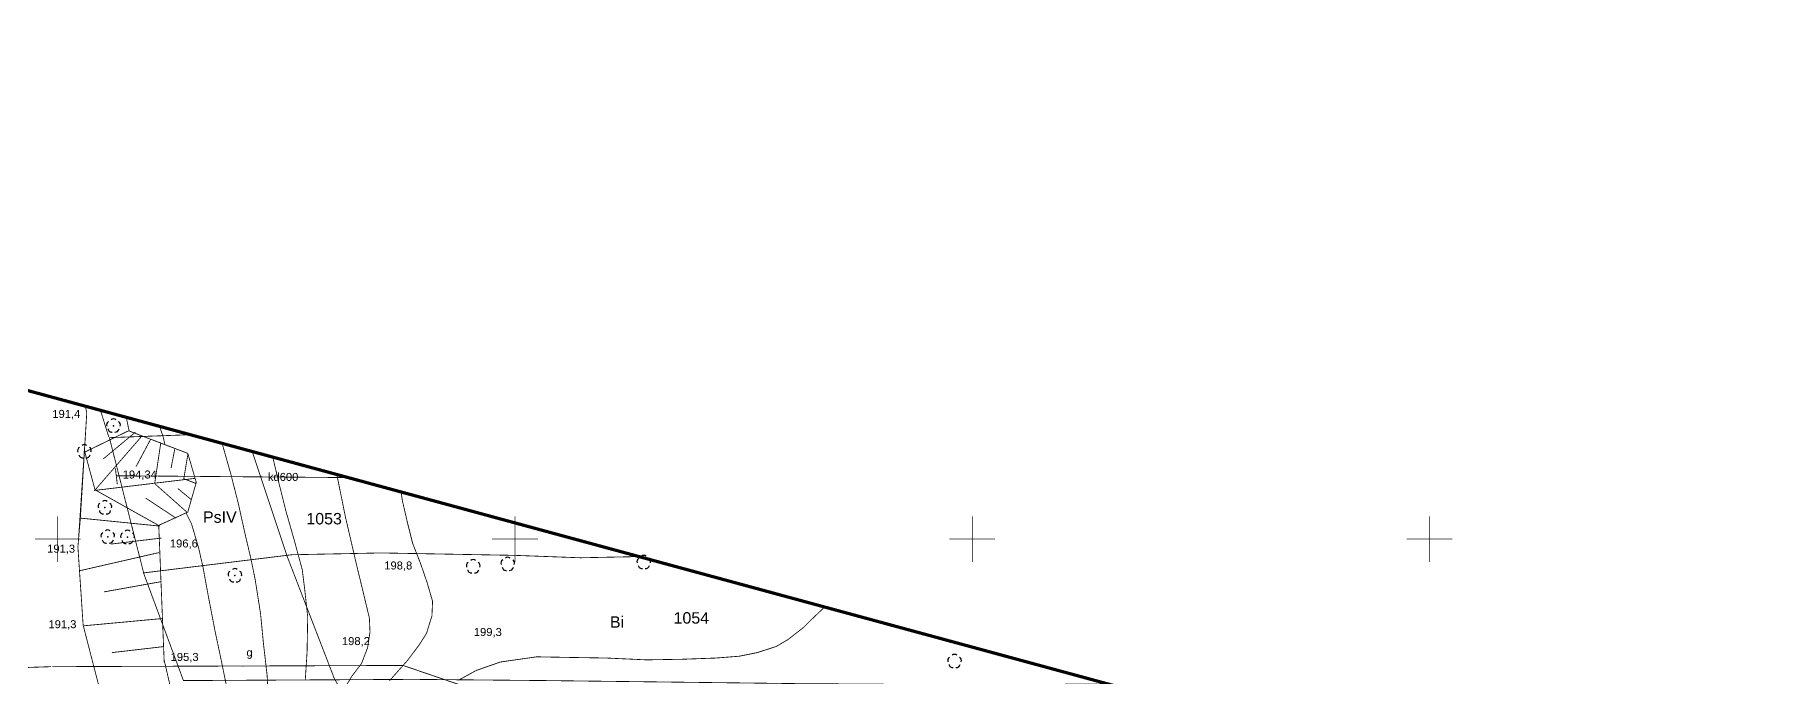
# Model space of a CAD drawing. Extents: x 7572697 to 7573818, y 5546684 to 5547005.
# Drawn here: x 7572997.5 to 7573186.2, y 5546934.9 to 5547005.2 of the extents above; entities that cross this region are included whole.
import ezdxf
from ezdxf.enums import TextEntityAlignment as Align

# ---------------------------------------------------------------- set-up
doc = ezdxf.new("R2010")
doc.units = 0
doc.header["$MEASUREMENT"] = 0
doc.linetypes.add('1', pattern=[2, 1, -1])
doc.linetypes.add('2', pattern=[1, 0.5, -0.5])
doc.styles.add('STYL_ARIAL', font='Arial', dxfattribs={"oblique": 0.1})

# ---------------------------------------------------------------- blocks, each defined once
blk = doc.blocks.new('926')
at = {"color": 0}
for centre, radius, start, end in [((-0.35, 0.1), 0.4, 119.84816, 203.51949), ((0, 0.35), 0.4, 50.114, 129.886), ((0.35, 0.1), 0.4, 336.88451, 60.15184), ((-0.2, -0.3), 0.4, 187.477, 278.47884), ((0.2, -0.275), 0.425, 262.64593, 349.62892)]:
    blk.add_arc(centre, radius, start, end, dxfattribs=at)
blk = doc.blocks.new('922')
at = {"color": 0}
for centre, radius, start, end in [((-0.35, 0.1), 0.4, 119.84816, 203.51949), ((0, 0.35), 0.4, 50.114, 129.886), ((0.35, 0.1), 0.4, 336.88451, 60.15184), ((-0.2, -0.3), 0.4, 187.477, 278.47884), ((0.2, -0.275), 0.425, 262.64593, 349.62892)]:
    blk.add_arc(centre, radius, start, end, dxfattribs=at)
blk.add_point((0, 0), dxfattribs=at)

msp = doc.modelspace()

# ---------------------------------------------------------------- linework, layer by layer
at = {"color": 6, "const_width": 0.35}
for points in [[(7572705, 5547005), (7572811, 5546980), (7572924, 5546986), (7573270, 5546892)], [(7573422.4326, 5546860.6425), (7573270, 5546892), (7573092.2503, 5546940.2904)]]:
    msp.add_lwpolyline(points, dxfattribs=at)
at = {"color": 0, "linetype": '2', "const_width": 0.065}
for points in [[(7573003.1734, 5546963.8105), (7573002.2053, 5546949.1394)], [(7573002.7807, 5546940.5812), (7573004.8292, 5546932.6528), (7573006.7688, 5546927.0641), (7573009.2878, 5546916.4373), (7573013.5643, 5546891.4743), (7573015.7694, 5546877.7332), (7573016.7597, 5546861.2075), (7573019.0078, 5546848.1393)]]:
    msp.add_lwpolyline(points, dxfattribs=at)
at = {"color": 0, "const_width": 0.09}
for points in [[(7573003.0039, 5546964.597), (7573003.1734, 5546963.8105), (7573002.9223, 5546959.5762), (7573002.4747, 5546952.2939)], [(7573005.5835, 5546961.1574), (7573004.6575, 5546964.134)], [(7573007.8325, 5546961.885), (7573002.9377, 5546959.5038)], [(7573008.494, 5546961.6866), (7573004.9883, 5546958.7762)], [(7573009.2216, 5546961.2897), (7573003.9961, 5546955.2704)], [(7573009.42, 5546946.2085), (7573005.6497, 5546961.0913), (7573014.7117, 5546961.422)], [(7573010.1476, 5546960.8929), (7573008.5601, 5546957.9163)], [(7573011.2721, 5546960.5621), (7573010.6106, 5546956.1303)], [(7573012.7934, 5546959.8345), (7573012.3965, 5546957.784)], [(7573014.2486, 5546959.3715), (7573013.7856, 5546956.5934), (7573015.1746, 5546956.0642)], [(7573006.3111, 5546957.7179), (7573006.5095, 5546955.9981)], [(7573010.6768, 5546955.9981), (7573014.1825, 5546952.8892)], [(7573012.9257, 5546952.2939), (7573009.6184, 5546954.4767)], [(7573014.6455, 5546954.2783), (7573013.1241, 5546955.5351)], [(7573002.4747, 5546952.2939), (7573002.2053, 5546949.1394), (7573002.7807, 5546940.5812), (7573004.8292, 5546932.6528), (7573006.7688, 5546927.0641), (7573009.2878, 5546916.4373), (7573013.5643, 5546891.4743), (7573015.7694, 5546877.7332), (7573016.7597, 5546861.2075), (7573019.0078, 5546848.1393), (7573017.7112, 5546832.7208)], [(7573011.0075, 5546951.434), (7573002.4747, 5546952.2939)], [(7573011.0736, 5546948.5236), (7573002.4085, 5546946.5392)], [(7573011.3382, 5546950.1111), (7573005.782, 5546949.4496)], [(7573114.8488, 5546934.1509), (7573098.6375, 5546934.0641), (7573080.7781, 5546934.1964), (7573053.3805, 5546934.5271), (7573038.9475, 5546934.6594), (7573013.746, 5546934.5271), (7573009.3803, 5546946.3011), (7573025.5861, 5546948.2855), (7573035.3756, 5546948.4839), (7573049.9939, 5546948.2193), (7573057.1376, 5546947.9547), (7573063.6067, 5546948.087)], [(7573035.1633, 5546947.7433), (7573035.1623, 5546947.7447), (7573035.1613, 5546947.7462), (7573035.1604, 5546947.7477), (7573035.1596, 5546947.7492), (7573035.1588, 5546947.7508), (7573035.158, 5546947.7523), (7573035.1574, 5546947.7539), (7573035.1567, 5546947.7556), (7573035.1561, 5546947.7572), (7573035.1556, 5546947.7589), (7573035.1552, 5546947.7606), (7573035.1548, 5546947.7623), (7573035.1544, 5546947.764), (7573035.1542, 5546947.7657), (7573035.1539, 5546947.7674), (7573035.1538, 5546947.7692), (7573035.1537, 5546947.7709), (7573035.1536, 5546947.7727), (7573035.1537, 5546947.7744), (7573035.1537, 5546947.7761), (7573035.1539, 5546947.7779), (7573035.1541, 5546947.7796), (7573035.1544, 5546947.7813), (7573035.1547, 5546947.7831), (7573035.1551, 5546947.7848), (7573035.1555, 5546947.7864), (7573035.156, 5546947.7881), (7573035.1566, 5546947.7898), (7573035.1572, 5546947.7914), (7573035.1579, 5546947.793), (7573035.1586, 5546947.7946), (7573035.1594, 5546947.7961), (7573035.1602, 5546947.7977), (7573035.1611, 5546947.7992), (7573035.1621, 5546947.8006), (7573035.1631, 5546947.8021), (7573035.1641, 5546947.8035), (7573035.1652, 5546947.8048), (7573035.1664, 5546947.8062), (7573035.1675, 5546947.8074), (7573035.1688, 5546947.8087), (7573035.17, 5546947.8099), (7573035.1714, 5546947.811), (7573035.1727, 5546947.8121), (7573035.1741, 5546947.8132), (7573035.1755, 5546947.8142), (7573035.177, 5546947.8151), (7573035.1785, 5546947.816), (7573035.18, 5546947.8169), (7573035.1815, 5546947.8177), (7573035.1831, 5546947.8184), (7573035.1847, 5546947.8191), (7573035.1864, 5546947.8198), (7573035.188, 5546947.8203), (7573035.1897, 5546947.8209), (7573035.1914, 5546947.8213), (7573035.1931, 5546947.8217), (7573035.1948, 5546947.8221), (7573035.1965, 5546947.8223), (7573035.1982, 5546947.8225), (7573035.2, 5546947.8227), (7573035.2017, 5546947.8228), (7573035.2034, 5546947.8228), (7573035.2052, 5546947.8228), (7573035.2069, 5546947.8227), (7573035.2087, 5546947.8226), (7573035.2104, 5546947.8224), (7573035.2121, 5546947.8221), (7573035.2138, 5546947.8218), (7573035.2155, 5546947.8214), (7573035.2172, 5546947.821), (7573035.2189, 5546947.8205), (7573035.2206, 5546947.8199), (7573035.2222, 5546947.8193), (7573035.2238, 5546947.8186), (7573035.2254, 5546947.8179), (7573035.2269, 5546947.8171), (7573035.2285, 5546947.8162), (7573035.23, 5546947.8153), (7573035.2314, 5546947.8144), (7573035.2329, 5546947.8134), (7573035.2343, 5546947.8124), (7573035.2356, 5546947.8113), (7573035.237, 5546947.8101), (7573035.2382, 5546947.8089), (7573035.2395, 5546947.8077), (7573035.2407, 5546947.8064), (7573035.2418, 5546947.8051), (7573035.2429, 5546947.8038), (7573035.244, 5546947.8024), (7573035.245, 5546947.801), (7573035.2459, 5546947.7995), (7573035.2468, 5546947.798), (7573035.2477, 5546947.7965), (7573035.2485, 5546947.7949), (7573035.2492, 5546947.7934), (7573035.2499, 5546947.7918), (7573035.2506, 5546947.7901), (7573035.2511, 5546947.7885), (7573035.2517, 5546947.7868), (7573035.2521, 5546947.7851), (7573035.2525, 5546947.7834), (7573035.2528, 5546947.7817), (7573035.2531, 5546947.78), (7573035.2533, 5546947.7783), (7573035.2535, 5546947.7765), (7573035.2536, 5546947.7748), (7573035.2536, 5546947.773), (7573035.2536, 5546947.7713), (7573035.2535, 5546947.7695), (7573035.2534, 5546947.7678), (7573035.2532, 5546947.7661), (7573035.2529, 5546947.7644), (7573035.2526, 5546947.7626), (7573035.2522, 5546947.7609), (7573035.2518, 5546947.7592), (7573035.2513, 5546947.7576), (7573035.2507, 5546947.7559), (7573035.2501, 5546947.7543), (7573035.2494, 5546947.7527), (7573035.2487, 5546947.7511), (7573035.2479, 5546947.7495), (7573035.247, 5546947.748), (7573035.2461, 5546947.7465), (7573035.2452, 5546947.745), (7573035.2442, 5546947.7436), (7573035.2432, 5546947.7422), (7573035.2421, 5546947.7409), (7573035.2409, 5546947.7395), (7573035.2397, 5546947.7382), (7573035.2385, 5546947.737), (7573035.2372, 5546947.7358), (7573035.2359, 5546947.7347), (7573035.2346, 5546947.7336), (7573035.2332, 5546947.7325), (7573035.2318, 5546947.7315), (7573035.2303, 5546947.7305), (7573035.2288, 5546947.7296), (7573035.2273, 5546947.7288), (7573035.2257, 5546947.728), (7573035.2242, 5546947.7272), (7573035.2226, 5546947.7266), (7573035.2209, 5546947.7259), (7573035.2193, 5546947.7254), (7573035.2176, 5546947.7248), (7573035.2159, 5546947.7244), (7573035.2142, 5546947.724), (7573035.2125, 5546947.7236), (7573035.2108, 5546947.7234), (7573035.2091, 5546947.7231), (7573035.2073, 5546947.723), (7573035.2056, 5546947.7229), (7573035.2038, 5546947.7228), (7573035.2021, 5546947.7229), (7573035.2003, 5546947.723), (7573035.1986, 5546947.7231), (7573035.1969, 5546947.7233), (7573035.1951, 5546947.7236), (7573035.1934, 5546947.7239), (7573035.1917, 5546947.7243), (7573035.19, 5546947.7247), (7573035.1884, 5546947.7252), (7573035.1867, 5546947.7258), (7573035.1851, 5546947.7264), (7573035.1835, 5546947.7271), (7573035.1819, 5546947.7278), (7573035.1803, 5546947.7286), (7573035.1788, 5546947.7294), (7573035.1773, 5546947.7303), (7573035.1758, 5546947.7313), (7573035.1744, 5546947.7323), (7573035.173, 5546947.7333), (7573035.1716, 5546947.7344), (7573035.1703, 5546947.7356), (7573035.169, 5546947.7367), (7573035.1678, 5546947.738), (7573035.1666, 5546947.7392), (7573035.1655, 5546947.7406), (7573035.1633, 5546947.7433)], [(7573011.3382, 5546945.3486), (7573005.0543, 5546944.2241)], [(7573011.4705, 5546941.3137), (7573002.8715, 5546940.52)], [(7573011.6028, 5546938.2445), (7573005.9143, 5546937.583)], [(7573030.8638, 5546937.7817), (7573030.8628, 5546937.7832), (7573030.8619, 5546937.7846), (7573030.861, 5546937.7861), (7573030.8601, 5546937.7876), (7573030.8593, 5546937.7892), (7573030.8586, 5546937.7908), (7573030.8579, 5546937.7924), (7573030.8572, 5546937.794), (7573030.8567, 5546937.7957), (7573030.8562, 5546937.7973), (7573030.8557, 5546937.799), (7573030.8553, 5546937.8007), (7573030.855, 5546937.8024), (7573030.8547, 5546937.8041), (7573030.8545, 5546937.8059), (7573030.8543, 5546937.8076), (7573030.8542, 5546937.8093), (7573030.8542, 5546937.8111), (7573030.8542, 5546937.8128), (7573030.8543, 5546937.8146), (7573030.8544, 5546937.8163), (7573030.8546, 5546937.8181), (7573030.8549, 5546937.8198), (7573030.8552, 5546937.8215), (7573030.8556, 5546937.8232), (7573030.856, 5546937.8249), (7573030.8566, 5546937.8266), (7573030.8571, 5546937.8282), (7573030.8577, 5546937.8298), (7573030.8584, 5546937.8314), (7573030.8591, 5546937.833), (7573030.8599, 5546937.8346), (7573030.8608, 5546937.8361), (7573030.8617, 5546937.8376), (7573030.8626, 5546937.8391), (7573030.8636, 5546937.8405), (7573030.8646, 5546937.8419), (7573030.8657, 5546937.8433), (7573030.8669, 5546937.8446), (7573030.8681, 5546937.8459), (7573030.8693, 5546937.8471), (7573030.8706, 5546937.8483), (7573030.8719, 5546937.8495), (7573030.8732, 5546937.8506), (7573030.8746, 5546937.8516), (7573030.876, 5546937.8526), (7573030.8775, 5546937.8536), (7573030.879, 5546937.8545), (7573030.8805, 5546937.8553), (7573030.8821, 5546937.8561), (7573030.8837, 5546937.8569), (7573030.8853, 5546937.8576), (7573030.8869, 5546937.8582), (7573030.8885, 5546937.8588), (7573030.8902, 5546937.8593), (7573030.8919, 5546937.8598), (7573030.8936, 5546937.8602), (7573030.8953, 5546937.8605), (7573030.897, 5546937.8608), (7573030.8987, 5546937.861), (7573030.9005, 5546937.8612), (7573030.9022, 5546937.8612), (7573030.904, 5546937.8613), (7573030.9057, 5546937.8613), (7573030.9075, 5546937.8612), (7573030.9092, 5546937.861), (7573030.9109, 5546937.8608), (7573030.9127, 5546937.8606), (7573030.9144, 5546937.8602), (7573030.9161, 5546937.8598), (7573030.9178, 5546937.8594), (7573030.9194, 5546937.8589), (7573030.9211, 5546937.8583), (7573030.9227, 5546937.8577), (7573030.9243, 5546937.857), (7573030.9259, 5546937.8563), (7573030.9275, 5546937.8555), (7573030.929, 5546937.8547), (7573030.9305, 5546937.8538), (7573030.932, 5546937.8528), (7573030.9334, 5546937.8519), (7573030.9348, 5546937.8508), (7573030.9362, 5546937.8497), (7573030.9375, 5546937.8486), (7573030.9388, 5546937.8474), (7573030.94, 5546937.8462), (7573030.9412, 5546937.8449), (7573030.9423, 5546937.8436), (7573030.9434, 5546937.8422), (7573030.9445, 5546937.8408), (7573030.9455, 5546937.8394), (7573030.9465, 5546937.8379), (7573030.9474, 5546937.8365), (7573030.9482, 5546937.8349), (7573030.949, 5546937.8334), (7573030.9498, 5546937.8318), (7573030.9505, 5546937.8302), (7573030.9511, 5546937.8286), (7573030.9517, 5546937.8269), (7573030.9522, 5546937.8253), (7573030.9526, 5546937.8236), (7573030.953, 5546937.8219), (7573030.9534, 5546937.8202), (7573030.9537, 5546937.8184), (7573030.9539, 5546937.8167), (7573030.954, 5546937.815), (7573030.9541, 5546937.8132), (7573030.9542, 5546937.8115), (7573030.9541, 5546937.8097), (7573030.9541, 5546937.808), (7573030.9539, 5546937.8063), (7573030.9537, 5546937.8045), (7573030.9534, 5546937.8028), (7573030.9531, 5546937.8011), (7573030.9527, 5546937.7994), (7573030.9523, 5546937.7977), (7573030.9518, 5546937.796), (7573030.9512, 5546937.7944), (7573030.9506, 5546937.7927), (7573030.9499, 5546937.7911), (7573030.9492, 5546937.7895), (7573030.9484, 5546937.788), (7573030.9476, 5546937.7865), (7573030.9467, 5546937.785), (7573030.9457, 5546937.7835), (7573030.9447, 5546937.7821), (7573030.9437, 5546937.7807), (7573030.9426, 5546937.7793), (7573030.9415, 5546937.778), (7573030.9403, 5546937.7767), (7573030.939, 5546937.7755), (7573030.9378, 5546937.7743), (7573030.9365, 5546937.7731), (7573030.9351, 5546937.772), (7573030.9337, 5546937.771), (7573030.9323, 5546937.7699), (7573030.9308, 5546937.769), (7573030.9293, 5546937.7681), (7573030.9278, 5546937.7672), (7573030.9263, 5546937.7664), (7573030.9247, 5546937.7657), (7573030.9231, 5546937.765), (7573030.9214, 5546937.7644), (7573030.9198, 5546937.7638), (7573030.9181, 5546937.7633), (7573030.9164, 5546937.7628), (7573030.9147, 5546937.7624), (7573030.913, 5546937.7621), (7573030.9113, 5546937.7618), (7573030.9096, 5546937.7616), (7573030.9078, 5546937.7614), (7573030.9061, 5546937.7613), (7573030.9044, 5546937.7613), (7573030.9026, 5546937.7613), (7573030.9009, 5546937.7614), (7573030.8991, 5546937.7615), (7573030.8974, 5546937.7617), (7573030.8957, 5546937.762), (7573030.894, 5546937.7623), (7573030.8923, 5546937.7627), (7573030.8906, 5546937.7632), (7573030.8889, 5546937.7637), (7573030.8872, 5546937.7642), (7573030.8856, 5546937.7649), (7573030.884, 5546937.7655), (7573030.8824, 5546937.7663), (7573030.8809, 5546937.767), (7573030.8793, 5546937.7679), (7573030.8778, 5546937.7688), (7573030.8764, 5546937.7697), (7573030.8749, 5546937.7707), (7573030.8735, 5546937.7718), (7573030.8722, 5546937.7729), (7573030.8709, 5546937.774), (7573030.8696, 5546937.7752), (7573030.8683, 5546937.7764), (7573030.8671, 5546937.7777), (7573030.866, 5546937.779), (7573030.8638, 5546937.7817)], [(7573045.2836, 5546938.6416), (7573045.2826, 5546938.6431), (7573045.2816, 5546938.6445), (7573045.2807, 5546938.646), (7573045.2799, 5546938.6475), (7573045.2791, 5546938.6491), (7573045.2783, 5546938.6507), (7573045.2777, 5546938.6523), (7573045.277, 5546938.6539), (7573045.2765, 5546938.6555), (7573045.2759, 5546938.6572), (7573045.2755, 5546938.6589), (7573045.2751, 5546938.6606), (7573045.2747, 5546938.6623), (7573045.2745, 5546938.664), (7573045.2742, 5546938.6658), (7573045.2741, 5546938.6675), (7573045.274, 5546938.6692), (7573045.2739, 5546938.671), (7573045.274, 5546938.6727), (7573045.2741, 5546938.6745), (7573045.2742, 5546938.6762), (7573045.2744, 5546938.678), (7573045.2747, 5546938.6797), (7573045.275, 5546938.6814), (7573045.2754, 5546938.6831), (7573045.2758, 5546938.6848), (7573045.2763, 5546938.6864), (7573045.2769, 5546938.6881), (7573045.2775, 5546938.6897), (7573045.2782, 5546938.6913), (7573045.2789, 5546938.6929), (7573045.2797, 5546938.6945), (7573045.2805, 5546938.696), (7573045.2814, 5546938.6975), (7573045.2824, 5546938.699), (7573045.2834, 5546938.7004), (7573045.2844, 5546938.7018), (7573045.2855, 5546938.7032), (7573045.2867, 5546938.7045), (7573045.2878, 5546938.7058), (7573045.2891, 5546938.707), (7573045.2903, 5546938.7082), (7573045.2917, 5546938.7094), (7573045.293, 5546938.7105), (7573045.2944, 5546938.7115), (7573045.2958, 5546938.7125), (7573045.2973, 5546938.7135), (7573045.2988, 5546938.7144), (7573045.3003, 5546938.7152), (7573045.3019, 5546938.716), (7573045.3034, 5546938.7168), (7573045.305, 5546938.7175), (7573045.3067, 5546938.7181), (7573045.3083, 5546938.7187), (7573045.31, 5546938.7192), (7573045.3117, 5546938.7197), (7573045.3134, 5546938.72), (7573045.3151, 5546938.7204), (7573045.3168, 5546938.7207), (7573045.3185, 5546938.7209), (7573045.3203, 5546938.721), (7573045.322, 5546938.7211), (7573045.3238, 5546938.7212), (7573045.3255, 5546938.7212), (7573045.3272, 5546938.7211), (7573045.329, 5546938.7209), (7573045.3307, 5546938.7207), (7573045.3324, 5546938.7205), (7573045.3342, 5546938.7201), (7573045.3359, 5546938.7197), (7573045.3375, 5546938.7193), (7573045.3392, 5546938.7188), (7573045.3409, 5546938.7182), (7573045.3425, 5546938.7176), (7573045.3441, 5546938.7169), (7573045.3457, 5546938.7162), (7573045.3472, 5546938.7154), (7573045.3488, 5546938.7146), (7573045.3503, 5546938.7137), (7573045.3517, 5546938.7127), (7573045.3532, 5546938.7117), (7573045.3546, 5546938.7107), (7573045.3559, 5546938.7096), (7573045.3573, 5546938.7085), (7573045.3585, 5546938.7073), (7573045.3598, 5546938.7061), (7573045.361, 5546938.7048), (7573045.3621, 5546938.7035), (7573045.3632, 5546938.7021), (7573045.3643, 5546938.7007), (7573045.3653, 5546938.6993), (7573045.3662, 5546938.6978), (7573045.3672, 5546938.6963), (7573045.368, 5546938.6948), (7573045.3688, 5546938.6933), (7573045.3695, 5546938.6917), (7573045.3702, 5546938.6901), (7573045.3709, 5546938.6885), (7573045.3714, 5546938.6868), (7573045.372, 5546938.6852), (7573045.3724, 5546938.6835), (7573045.3728, 5546938.6818), (7573045.3732, 5546938.6801), (7573045.3734, 5546938.6783), (7573045.3737, 5546938.6766), (7573045.3738, 5546938.6749), (7573045.3739, 5546938.6731), (7573045.3739, 5546938.6714), (7573045.3739, 5546938.6696), (7573045.3738, 5546938.6679), (7573045.3737, 5546938.6661), (7573045.3735, 5546938.6644), (7573045.3732, 5546938.6627), (7573045.3729, 5546938.661), (7573045.3725, 5546938.6593), (7573045.3721, 5546938.6576), (7573045.3716, 5546938.6559), (7573045.371, 5546938.6543), (7573045.3704, 5546938.6526), (7573045.3697, 5546938.651), (7573045.369, 5546938.6494), (7573045.3682, 5546938.6479), (7573045.3673, 5546938.6464), (7573045.3665, 5546938.6449), (7573045.3655, 5546938.6434), (7573045.3645, 5546938.6419), (7573045.3635, 5546938.6406), (7573045.3624, 5546938.6392), (7573045.3612, 5546938.6379), (7573045.36, 5546938.6366), (7573045.3588, 5546938.6354), (7573045.3575, 5546938.6342), (7573045.3562, 5546938.633), (7573045.3549, 5546938.6319), (7573045.3535, 5546938.6308), (7573045.3521, 5546938.6298), (7573045.3506, 5546938.6289), (7573045.3491, 5546938.628), (7573045.3476, 5546938.6271), (7573045.346, 5546938.6263), (7573045.3445, 5546938.6256), (7573045.3429, 5546938.6249), (7573045.3412, 5546938.6243), (7573045.3396, 5546938.6237), (7573045.3379, 5546938.6232), (7573045.3362, 5546938.6227), (7573045.3345, 5546938.6223), (7573045.3328, 5546938.622), (7573045.3311, 5546938.6217), (7573045.3294, 5546938.6215), (7573045.3276, 5546938.6213), (7573045.3259, 5546938.6212), (7573045.3241, 5546938.6212), (7573045.3224, 5546938.6212), (7573045.3207, 5546938.6213), (7573045.3189, 5546938.6214), (7573045.3172, 5546938.6216), (7573045.3155, 5546938.6219), (7573045.3137, 5546938.6222), (7573045.312, 5546938.6226), (7573045.3104, 5546938.6231), (7573045.3087, 5546938.6236), (7573045.307, 5546938.6241), (7573045.3054, 5546938.6248), (7573045.3038, 5546938.6254), (7573045.3022, 5546938.6262), (7573045.3006, 5546938.6269), (7573045.2991, 5546938.6278), (7573045.2976, 5546938.6287), (7573045.2961, 5546938.6296), (7573045.2947, 5546938.6306), (7573045.2933, 5546938.6317), (7573045.292, 5546938.6328), (7573045.2906, 5546938.6339), (7573045.2894, 5546938.6351), (7573045.2881, 5546938.6363), (7573045.2869, 5546938.6376), (7573045.2858, 5546938.6389), (7573045.2836, 5546938.6416)], [(7573020.2527, 5546936.0525), (7573020.2497, 5546936.0567), (7573020.2468, 5546936.0611), (7573020.2441, 5546936.0656), (7573020.2416, 5546936.0702), (7573020.2392, 5546936.0748), (7573020.2369, 5546936.0796), (7573020.2349, 5546936.0844), (7573020.233, 5546936.0893), (7573020.2313, 5546936.0942), (7573020.2297, 5546936.0992), (7573020.2283, 5546936.1043), (7573020.2271, 5546936.1094), (7573020.2261, 5546936.1145), (7573020.2253, 5546936.1197), (7573020.2246, 5546936.1249), (7573020.2241, 5546936.1301), (7573020.2239, 5546936.1353), (7573020.2237, 5546936.1405), (7573020.2238, 5546936.1458), (7573020.2241, 5546936.151), (7573020.2245, 5546936.1562), (7573020.2251, 5546936.1614), (7573020.2259, 5546936.1666), (7573020.2269, 5546936.1717), (7573020.2281, 5546936.1768), (7573020.2294, 5546936.1819), (7573020.2309, 5546936.1869), (7573020.2326, 5546936.1919), (7573020.2344, 5546936.1968), (7573020.2365, 5546936.2016), (7573020.2387, 5546936.2063), (7573020.241, 5546936.211), (7573020.2435, 5546936.2156), (7573020.2462, 5546936.2201), (7573020.2491, 5546936.2245), (7573020.252, 5546936.2288), (7573020.2552, 5546936.233), (7573020.2585, 5546936.2371), (7573020.2619, 5546936.241), (7573020.2654, 5546936.2449), (7573020.2691, 5546936.2486), (7573020.2729, 5546936.2522), (7573020.2769, 5546936.2556), (7573020.2809, 5546936.259), (7573020.2851, 5546936.2621), (7573020.2894, 5546936.2651), (7573020.2938, 5546936.268), (7573020.2982, 5546936.2707), (7573020.3028, 5546936.2733), (7573020.3075, 5546936.2757), (7573020.3122, 5546936.2779), (7573020.317, 5546936.28), (7573020.3219, 5546936.2819), (7573020.3268, 5546936.2836), (7573020.3318, 5546936.2851), (7573020.3369, 5546936.2865), (7573020.342, 5546936.2877), (7573020.3471, 5546936.2887), (7573020.3523, 5546936.2896), (7573020.3575, 5546936.2902), (7573020.3627, 5546936.2907), (7573020.3679, 5546936.291), (7573020.3732, 5546936.2911), (7573020.3784, 5546936.291), (7573020.3836, 5546936.2908), (7573020.3888, 5546936.2903), (7573020.394, 5546936.2897), (7573020.3992, 5546936.2889), (7573020.4044, 5546936.2879), (7573020.4095, 5546936.2868), (7573020.4145, 5546936.2855), (7573020.4195, 5546936.2839), (7573020.4245, 5546936.2823), (7573020.4294, 5546936.2804), (7573020.4342, 5546936.2784), (7573020.439, 5546936.2762), (7573020.4436, 5546936.2738), (7573020.4482, 5546936.2713), (7573020.4527, 5546936.2686), (7573020.4571, 5546936.2658), (7573020.4614, 5546936.2628), (7573020.4656, 5546936.2597), (7573020.4697, 5546936.2564), (7573020.4737, 5546936.253), (7573020.4775, 5546936.2494), (7573020.4812, 5546936.2457), (7573020.4848, 5546936.2419), (7573020.4883, 5546936.238), (7573020.4916, 5546936.2339), (7573020.4948, 5546936.2297), (7573020.4978, 5546936.2255), (7573020.5006, 5546936.2211), (7573020.5034, 5546936.2166), (7573020.5059, 5546936.212), (7573020.5083, 5546936.2074), (7573020.5105, 5546936.2026), (7573020.5126, 5546936.1978), (7573020.5145, 5546936.193), (7573020.5162, 5546936.188), (7573020.5178, 5546936.183), (7573020.5191, 5546936.178), (7573020.5203, 5546936.1729), (7573020.5214, 5546936.1677), (7573020.5222, 5546936.1626), (7573020.5229, 5546936.1574), (7573020.5233, 5546936.1521), (7573020.5236, 5546936.1469), (7573020.5237, 5546936.1417), (7573020.5237, 5546936.1365), (7573020.5234, 5546936.1312), (7573020.523, 5546936.126), (7573020.5224, 5546936.1208), (7573020.5216, 5546936.1156), (7573020.5206, 5546936.1105), (7573020.5194, 5546936.1054), (7573020.5181, 5546936.1003), (7573020.5166, 5546936.0953), (7573020.5149, 5546936.0903), (7573020.513, 5546936.0855), (7573020.511, 5546936.0806), (7573020.5088, 5546936.0759), (7573020.5065, 5546936.0712), (7573020.5039, 5546936.0666), (7573020.5013, 5546936.0621), (7573020.4984, 5546936.0577), (7573020.4954, 5546936.0534), (7573020.4923, 5546936.0492), (7573020.489, 5546936.0451), (7573020.4856, 5546936.0412), (7573020.482, 5546936.0373), (7573020.4784, 5546936.0336), (7573020.4745, 5546936.03), (7573020.4706, 5546936.0266), (7573020.4665, 5546936.0233), (7573020.4624, 5546936.0201), (7573020.4581, 5546936.0171), (7573020.4537, 5546936.0142), (7573020.4492, 5546936.0115), (7573020.4447, 5546936.0089), (7573020.44, 5546936.0065), (7573020.4353, 5546936.0043), (7573020.4305, 5546936.0022), (7573020.4256, 5546936.0004), (7573020.4206, 5546935.9986), (7573020.4156, 5546935.9971), (7573020.4106, 5546935.9957), (7573020.4055, 5546935.9945), (7573020.4004, 5546935.9935), (7573020.3952, 5546935.9926), (7573020.39, 5546935.992), (7573020.3848, 5546935.9915), (7573020.3796, 5546935.9912), (7573020.3743, 5546935.9911), (7573020.3691, 5546935.9912), (7573020.3639, 5546935.9914), (7573020.3586, 5546935.9919), (7573020.3534, 5546935.9925), (7573020.3483, 5546935.9933), (7573020.3431, 5546935.9943), (7573020.338, 5546935.9954), (7573020.333, 5546935.9968), (7573020.3279, 5546935.9983), (7573020.323, 5546936), (7573020.3181, 5546936.0018), (7573020.3133, 5546936.0038), (7573020.3085, 5546936.006), (7573020.3038, 5546936.0084), (7573020.2992, 5546936.0109), (7573020.2947, 5546936.0136), (7573020.2903, 5546936.0164), (7573020.286, 5546936.0194), (7573020.2818, 5546936.0225), (7573020.2778, 5546936.0258), (7573020.2738, 5546936.0292), (7573020.27, 5546936.0328), (7573020.2662, 5546936.0365), (7573020.2627, 5546936.0403), (7573020.2592, 5546936.0442), (7573020.2527, 5546936.0525)]]:
    msp.add_lwpolyline(points, dxfattribs=at)
at = {"color": 0, "linetype": '1', "const_width": 0.09}
for points in [[(7573011.6425, 5546936.5115), (7573011.0472, 5546951.5001), (7573014.2222, 5546952.9553), (7573015.1482, 5546956.1965), (7573014.2222, 5546959.3715), (7573007.806, 5546961.8189), (7573007.4753, 5546963.4064)], [(7573002.9509, 5546959.5567), (7573004.0754, 5546955.3895), (7573011.153, 5546951.4208)], [(7573021.2696, 5546959.5742), (7573025.0833, 5546948.1135), (7573030.2427, 5546934.7521), (7573037.3865, 5546921.9463), (7573044.5302, 5546881.0152)], [(7573004.0754, 5546955.3234), (7573015.0556, 5546956.6463)], [(7573025.102, 5546880.233), (7573021.2999, 5546891.7516), (7573018.1793, 5546907.6213), (7573016.879, 5546914.025), (7573011.6766, 5546936.6057)]]:
    msp.add_lwpolyline(points, dxfattribs=at)
at = {"color": 37, "const_width": 0.09}
for points in [[(7573011.1266, 5546962.3778), (7573011.5235, 5546961.1872), (7573011.7219, 5546960.3273)], [(7573011.1524, 5546962.3483), (7573011.1514, 5546962.3497), (7573011.1504, 5546962.3512), (7573011.1495, 5546962.3527), (7573011.1487, 5546962.3542), (7573011.1479, 5546962.3557), (7573011.1471, 5546962.3573), (7573011.1464, 5546962.3589), (7573011.1458, 5546962.3606), (7573011.1452, 5546962.3622), (7573011.1447, 5546962.3639), (7573011.1443, 5546962.3656), (7573011.1439, 5546962.3672), (7573011.1435, 5546962.369), (7573011.1432, 5546962.3707), (7573011.143, 5546962.3724), (7573011.1429, 5546962.3742), (7573011.1428, 5546962.3759), (7573011.1427, 5546962.3776), (7573011.1427, 5546962.3794), (7573011.1428, 5546962.3811), (7573011.143, 5546962.3829), (7573011.1432, 5546962.3846), (7573011.1434, 5546962.3863), (7573011.1438, 5546962.388), (7573011.1442, 5546962.3897), (7573011.1446, 5546962.3914), (7573011.1451, 5546962.3931), (7573011.1457, 5546962.3948), (7573011.1463, 5546962.3964), (7573011.147, 5546962.398), (7573011.1477, 5546962.3996), (7573011.1485, 5546962.4011), (7573011.1493, 5546962.4027), (7573011.1502, 5546962.4042), (7573011.1512, 5546962.4056), (7573011.1522, 5546962.4071), (7573011.1532, 5546962.4085), (7573011.1543, 5546962.4098), (7573011.1554, 5546962.4111), (7573011.1566, 5546962.4124), (7573011.1578, 5546962.4137), (7573011.1591, 5546962.4149), (7573011.1604, 5546962.416), (7573011.1618, 5546962.4171), (7573011.1632, 5546962.4182), (7573011.1646, 5546962.4192), (7573011.1661, 5546962.4201), (7573011.1676, 5546962.421), (7573011.1691, 5546962.4219), (7573011.1706, 5546962.4227), (7573011.1722, 5546962.4234), (7573011.1738, 5546962.4241), (7573011.1754, 5546962.4248), (7573011.1771, 5546962.4253), (7573011.1788, 5546962.4258), (7573011.1804, 5546962.4263), (7573011.1821, 5546962.4267), (7573011.1838, 5546962.427), (7573011.1856, 5546962.4273), (7573011.1873, 5546962.4275), (7573011.189, 5546962.4277), (7573011.1908, 5546962.4278), (7573011.1925, 5546962.4278), (7573011.1943, 5546962.4278), (7573011.196, 5546962.4277), (7573011.1978, 5546962.4276), (7573011.1995, 5546962.4274), (7573011.2012, 5546962.4271), (7573011.2029, 5546962.4268), (7573011.2046, 5546962.4264), (7573011.2063, 5546962.426), (7573011.208, 5546962.4254), (7573011.2096, 5546962.4249), (7573011.2113, 5546962.4243), (7573011.2129, 5546962.4236), (7573011.2145, 5546962.4229), (7573011.216, 5546962.4221), (7573011.2176, 5546962.4212), (7573011.2191, 5546962.4203), (7573011.2205, 5546962.4194), (7573011.222, 5546962.4184), (7573011.2233, 5546962.4174), (7573011.2247, 5546962.4163), (7573011.226, 5546962.4151), (7573011.2273, 5546962.4139), (7573011.2286, 5546962.4127), (7573011.2297, 5546962.4114), (7573011.2309, 5546962.4101), (7573011.232, 5546962.4088), (7573011.2331, 5546962.4074), (7573011.2341, 5546962.406), (7573011.235, 5546962.4045), (7573011.2359, 5546962.403), (7573011.2368, 5546962.4015), (7573011.2376, 5546962.3999), (7573011.2383, 5546962.3983), (7573011.239, 5546962.3967), (7573011.2396, 5546962.3951), (7573011.2402, 5546962.3935), (7573011.2407, 5546962.3918), (7573011.2412, 5546962.3901), (7573011.2416, 5546962.3884), (7573011.2419, 5546962.3867), (7573011.2422, 5546962.385), (7573011.2424, 5546962.3833), (7573011.2426, 5546962.3815), (7573011.2427, 5546962.3798), (7573011.2427, 5546962.378), (7573011.2427, 5546962.3763), (7573011.2426, 5546962.3745), (7573011.2425, 5546962.3728), (7573011.2423, 5546962.3711), (7573011.242, 5546962.3693), (7573011.2417, 5546962.3676), (7573011.2413, 5546962.3659), (7573011.2408, 5546962.3642), (7573011.2403, 5546962.3626), (7573011.2398, 5546962.3609), (7573011.2391, 5546962.3593), (7573011.2385, 5546962.3577), (7573011.2377, 5546962.3561), (7573011.237, 5546962.3545), (7573011.2361, 5546962.353), (7573011.2352, 5546962.3515), (7573011.2343, 5546962.35), (7573011.2333, 5546962.3486), (7573011.2322, 5546962.3472), (7573011.2311, 5546962.3458), (7573011.23, 5546962.3445), (7573011.2288, 5546962.3432), (7573011.2276, 5546962.342), (7573011.2263, 5546962.3408), (7573011.225, 5546962.3397), (7573011.2237, 5546962.3386), (7573011.2223, 5546962.3375), (7573011.2208, 5546962.3365), (7573011.2194, 5546962.3355), (7573011.2179, 5546962.3346), (7573011.2164, 5546962.3338), (7573011.2148, 5546962.333), (7573011.2132, 5546962.3322), (7573011.2116, 5546962.3315), (7573011.21, 5546962.3309), (7573011.2084, 5546962.3303), (7573011.2067, 5546962.3298), (7573011.205, 5546962.3294), (7573011.2033, 5546962.329), (7573011.2016, 5546962.3286), (7573011.1999, 5546962.3283), (7573011.1981, 5546962.3281), (7573011.1964, 5546962.328), (7573011.1947, 5546962.3279), (7573011.1929, 5546962.3278), (7573011.1912, 5546962.3279), (7573011.1894, 5546962.3279), (7573011.1877, 5546962.3281), (7573011.186, 5546962.3283), (7573011.1842, 5546962.3286), (7573011.1825, 5546962.3289), (7573011.1808, 5546962.3293), (7573011.1791, 5546962.3297), (7573011.1775, 5546962.3302), (7573011.1758, 5546962.3308), (7573011.1742, 5546962.3314), (7573011.1726, 5546962.3321), (7573011.171, 5546962.3328), (7573011.1694, 5546962.3336), (7573011.1679, 5546962.3344), (7573011.1664, 5546962.3353), (7573011.1649, 5546962.3363), (7573011.1635, 5546962.3373), (7573011.1621, 5546962.3383), (7573011.1607, 5546962.3394), (7573011.1594, 5546962.3405), (7573011.1581, 5546962.3417), (7573011.1569, 5546962.343), (7573011.1557, 5546962.3442), (7573011.1545, 5546962.3455), (7573011.1524, 5546962.3483)], [(7573017.9396, 5546960.5919), (7573018.9318, 5546957.0862), (7573019.7255, 5546953.9773), (7573020.5193, 5546950.4054), (7573021.1146, 5546947.8919), (7573021.5776, 5546945.643), (7573022.1729, 5546941.8726), (7573022.5037, 5546938.4992), (7573022.9005, 5546935.0596), (7573023.0328, 5546932.0169)], [(7573027.0677, 5546934.5833), (7573027.2662, 5546937.7186), (7573027.3323, 5546941.489), (7573027.0016, 5546944.5317), (7573026.737, 5546946.6483), (7573025.8771, 5546949.8233), (7573024.9511, 5546953.0645), (7573024.2235, 5546955.9749), (7573023.4959, 5546959.0176)], [(7573006.3773, 5546956.9241), (7573031.645, 5546956.7257)], [(7573030.5073, 5546957.0994), (7573031.4333, 5546952.5353), (7573032.6901, 5546947.1114), (7573033.2854, 5546944.664), (7573034.0792, 5546941.3567), (7573034.1453, 5546939.8353), (7573033.8807, 5546938.1156), (7573033.2193, 5546936.3958), (7573032.1609, 5546935.0067), (7573031.1688, 5546933.3531)], [(7573036.2884, 5546934.5172), (7573038.2728, 5546936.7662), (7573039.5296, 5546938.4331), (7573040.3233, 5546939.6898), (7573040.9186, 5546941.6081), (7573040.9848, 5546943.1956), (7573040.3895, 5546945.2461), (7573039.6618, 5546947.3627), (7573038.802, 5546949.5456), (7573038.2066, 5546951.9268), (7573037.6775, 5546954.2419), (7573037.5452, 5546955.168)], [(7573014.037, 5546952.8528), (7573014.6323, 5546951.6622), (7573015.4261, 5546948.9502), (7573015.8891, 5546946.8997), (7573016.4844, 5546943.6585), (7573017.212, 5546939.8882), (7573017.9396, 5546936.4486), (7573018.6011, 5546933.2075)], [(7573083.9663, 5546942.6796), (7573082.5111, 5546941.2905), (7573081.5851, 5546940.3645), (7573079.7991, 5546938.9754), (7573078.5423, 5546938.2478), (7573076.4918, 5546937.5864), (7573074.5075, 5546937.1895), (7573071.9939, 5546936.9911), (7573068.2897, 5546936.8588), (7573064.3871, 5546936.7926), (7573060.0215, 5546936.9911), (7573056.0528, 5546937.0572), (7573052.3486, 5546937.1234), (7573050.0335, 5546936.7926), (7573048.3931, 5546936.5545), (7573045.7473, 5546935.6285), (7573043.829, 5546934.5701)]]:
    msp.add_lwpolyline(points, dxfattribs=at)
at = {"color": 1, "const_width": 0.065}
for points in [[(7573000, 5546947.5), (7573000, 5546952.5)], [(7573000, 5546947.5), (7573000, 5546952.5)], [(7573000, 5546947.5), (7573000, 5546952.5)], [(7573050, 5546947.5), (7573050, 5546952.5)], [(7573050, 5546947.5), (7573050, 5546952.5)], [(7573100, 5546947.5), (7573100, 5546952.5)], [(7573100, 5546947.5), (7573100, 5546952.5)], [(7573100, 5546947.5), (7573100, 5546952.5)], [(7573100, 5546947.5), (7573100, 5546952.5)], [(7573150, 5546947.5), (7573150, 5546952.5)], [(7573150, 5546947.5), (7573150, 5546952.5)], [(7573150, 5546947.5), (7573150, 5546952.5)], [(7573150, 5546947.5), (7573150, 5546952.5)], [(7572997.5, 5546950), (7573002.5, 5546950)], [(7572997.5, 5546950), (7573002.5, 5546950)], [(7572997.5, 5546950), (7573002.5, 5546950)], [(7573047.5, 5546950), (7573052.5, 5546950)], [(7573047.5, 5546950), (7573052.5, 5546950)], [(7573097.5, 5546950), (7573102.5, 5546950)], [(7573097.5, 5546950), (7573102.5, 5546950)], [(7573097.5, 5546950), (7573102.5, 5546950)], [(7573097.5, 5546950), (7573102.5, 5546950)], [(7573147.5, 5546950), (7573152.5, 5546950)], [(7573147.5, 5546950), (7573152.5, 5546950)], [(7573147.5, 5546950), (7573152.5, 5546950)], [(7573147.5, 5546950), (7573152.5, 5546950)]]:
    msp.add_lwpolyline(points, dxfattribs=at)
at = {"color": 2, "const_width": 0.09}
for points in [[(7572850.5246, 5546932.2385), (7572868.0532, 5546932.6354), (7572911.9873, 5546933.8921), (7572924.555, 5546933.7599), (7572942.4672, 5546934.2626), (7572956.9267, 5546934.5933), (7572999.26, 5546936.0485)], [(7572999.3923, 5546936.0485), (7573037.7569, 5546936.1808), (7573049.0016, 5546932.3443), (7573066.0673, 5546907.2089), (7573080.659, 5546881.0549), (7573087.009, 5546869.9424), (7573091.3085, 5546861.5419), (7573096.6002, 5546850.866)]]:
    msp.add_lwpolyline(points, dxfattribs=at)

# ---------------------------------------------------------------- block references
at = {"color": 0}
for name, p in [('922', (7573006.1, 5546962.4)), ('922', (7573002.92, 5546959.58)), ('922', (7573005.16, 5546953.46)), ('922', (7573005.47, 5546950.26)), ('922', (7573007.63, 5546950.21)), ('922', (7573019.38, 5546946.02)), ('926', (7573045.43, 5546947)), ('926', (7573049.2, 5546947.27)), ('926', (7573064.08, 5546947.47)), ('926', (7573098.06, 5546936.64))]:
    msp.add_blockref(name, p, dxfattribs=at)

# ---------------------------------------------------------------- texts
at = {"color": 0, "style": 'STYL_ARIAL'}
for s, height, p in [('191,4', 0.875, (7572999.4109, 5546964.1249)), ('194,34', 0.875, (7573007.1049, 5546957.4991)), ('kd600', 0.875, (7573022.9799, 5546957.2346)), ('PsIV', 1.25, (7573015.8837, 5546953.0269)), ('1053', 1.25, (7573027.1866, 5546952.8545)), ('191,3', 0.875, (7572998.8397, 5546949.3876)), ('196,6', 0.875, (7573012.2643, 5546949.9584)), ('198,8', 0.875, (7573035.7063, 5546947.5508)), ('191,3', 0.875, (7572998.9851, 5546941.1271)), ('Bi', 1.25, (7573060.3787, 5546941.5568)), ('1054', 1.25, (7573067.3373, 5546942.0066)), ('198,2', 0.875, (7573031.0761, 5546939.2825)), ('199,3', 0.875, (7573045.4959, 5546940.2747)), ('195,3', 0.875, (7573012.3459, 5546937.5484)), ('g', 0.875, (7573020.6383, 5546938.039))]:
    msp.add_text(s, height=height, dxfattribs=at).set_placement(p, align=Align.TOP_LEFT)

doc.saveas('drawing.dxf')
